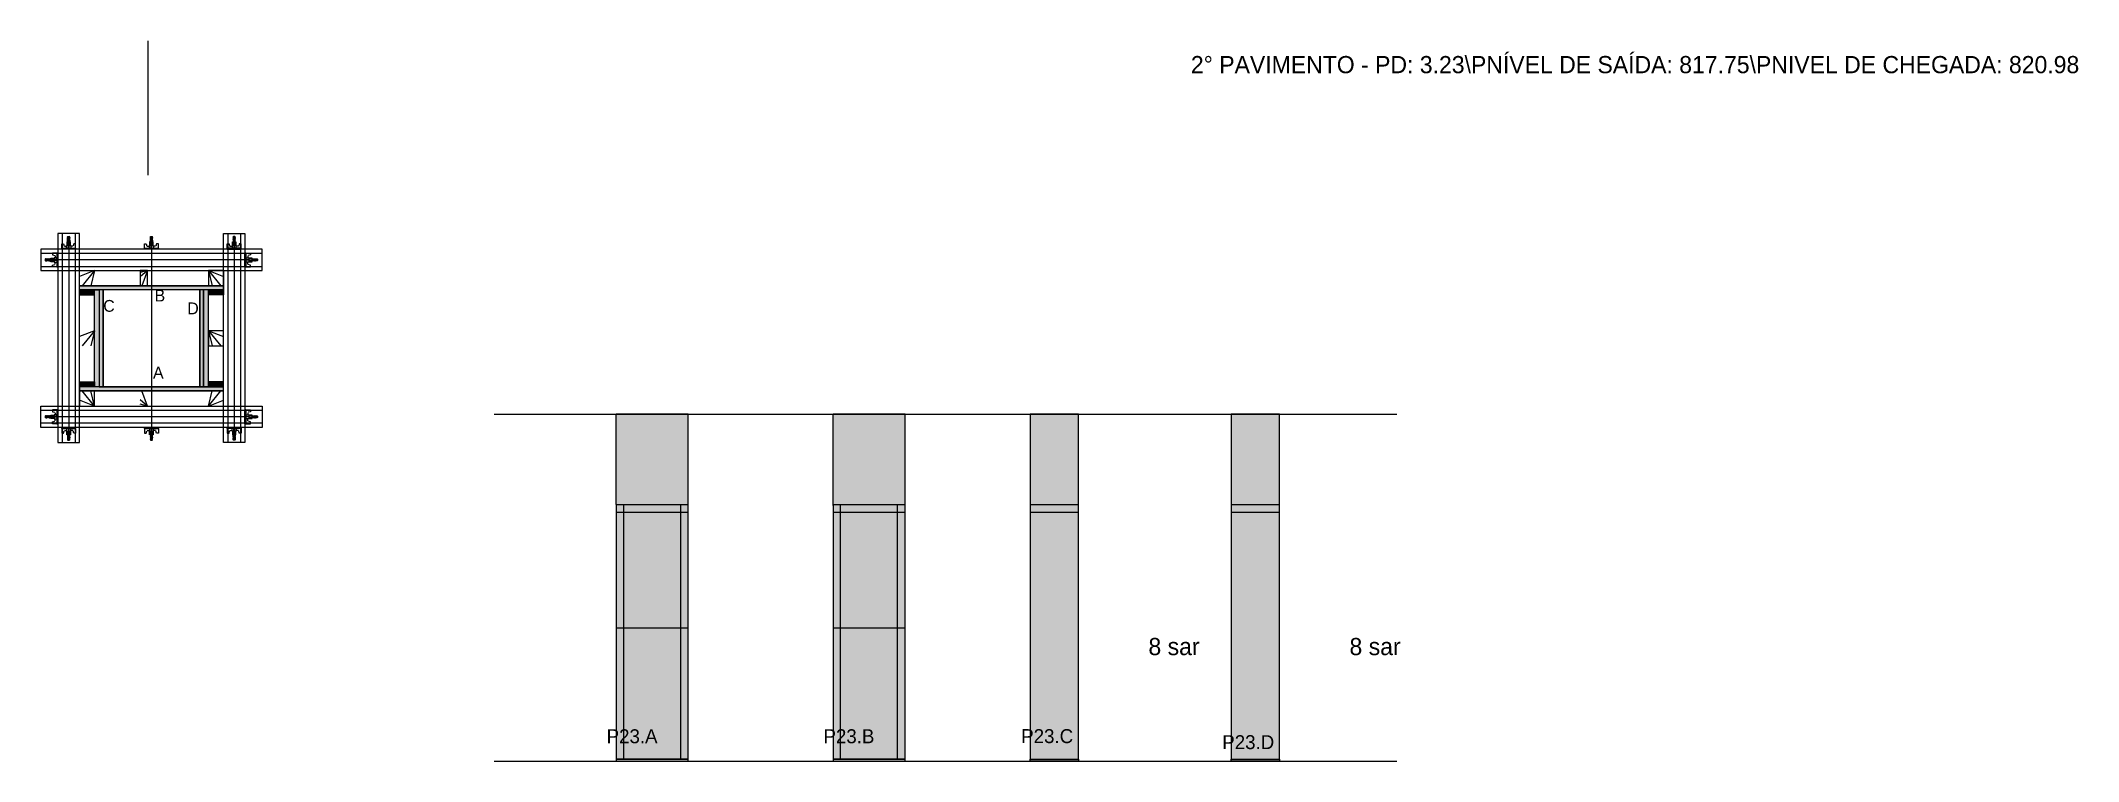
# Model space of a CAD drawing. Header units: metres. Extents: x 6723 to 8619, y 6238 to 6909.
import ezdxf

# ---------------------------------------------------------------- set-up
doc = ezdxf.new("R2010")
doc.units = ezdxf.units.M
for name, color, linetype in [('CHAPA', 7, 'Continuous'), ('COTA', 7, 'Continuous'), ('Hachura', 7, 'Continuous'), ('Madeira', 7, 'Continuous'), ('NOMENCLATURA', 7, 'Continuous'), ('Nível', 7, 'Continuous'), ('Painéis', 7, 'Continuous'), ('Perfil Metálico', 7, 'Continuous'), ('SARR_2.2x7', 7, 'Continuous'), ('SARRAFO', 7, 'Continuous'), ('Texto Seção', 7, 'Continuous'), ('TEXTO_GERAL', 7, 'Continuous')]:
    doc.layers.add(name, color=color, linetype=linetype)

msp = doc.modelspace()

# ---------------------------------------------------------------- hatches: boundary and pattern name
at = {"layer": 'COTA'}
h = msp.add_hatch(color=7, dxfattribs=at)
h.dxf.hatch_style = 1
h.paths.add_polyline_path([(7326, 6561), (7259, 6561), (7259, 6477), (7326, 6477), (7326, 6561)])
h = msp.add_hatch(color=7, dxfattribs=at)
h.dxf.hatch_style = 1
h.paths.add_polyline_path([(7527.7, 6561), (7460.7, 6561), (7460.7, 6477), (7527.7, 6477), (7527.7, 6561)])
h = msp.add_hatch(color=7, dxfattribs=at)
h.dxf.hatch_style = 1
h.paths.add_polyline_path([(7689, 6561), (7644, 6561), (7644, 6561), (7644, 6477), (7644, 6477), (7689, 6477), (7689, 6477), (7689, 6561)])
h = msp.add_hatch(color=7, dxfattribs=at)
h.dxf.hatch_style = 1
h.paths.add_polyline_path([(7876.1, 6561), (7831.1, 6561), (7831.1, 6561), (7831.1, 6477), (7831.1, 6477), (7876.1, 6477), (7876.1, 6477), (7876.1, 6561)])
at = {"layer": 'Hachura'}
h = msp.add_hatch(color=7, dxfattribs=at)
h.dxf.hatch_style = 1
h.paths.add_polyline_path([(6759.4, 6676.7), (6759.4, 6680.7), (6759.4, 6680.7), (6893.4, 6680.7), (6893.4, 6680.7), (6893.4, 6676.7), (6893.4, 6676.7), (6759.4, 6676.7)])
h = msp.add_hatch(color=7, dxfattribs=at)
h.dxf.hatch_style = 1
h.paths.add_polyline_path([(6759.4, 6676.7), (6759.4, 6680.7), (6759.4, 6680.7), (6893.4, 6680.7), (6893.4, 6680.7), (6893.4, 6676.7), (6893.4, 6676.7), (6759.4, 6676.7)])
h = msp.add_hatch(color=7, dxfattribs=at)
h.dxf.hatch_style = 1
h.paths.add_polyline_path([(6773.4, 6676.7), (6773.4, 6672.3), (6773.4, 6672.3), (6759.4, 6672.3), (6759.4, 6672.3), (6759.4, 6676.7), (6759.4, 6676.7), (6773.4, 6676.7)])
h = msp.add_hatch(color=7, dxfattribs=at)
h.dxf.hatch_style = 1
h.paths.add_polyline_path([(6773.4, 6586.7), (6777.8, 6586.7), (6777.8, 6586.7), (6777.8, 6676.7), (6777.8, 6676.7), (6773.4, 6676.7), (6773.4, 6676.7), (6773.4, 6586.7)])
h = msp.add_hatch(color=7, dxfattribs=at)
h.dxf.hatch_style = 1
h.paths.add_polyline_path([(6781.4, 6676.7), (6777.8, 6676.7), (6777.8, 6676.7), (6777.8, 6586.7), (6777.8, 6586.7), (6781.4, 6586.7), (6781.4, 6586.7), (6781.4, 6676.7)])
h = msp.add_hatch(color=7, dxfattribs=at)
h.dxf.hatch_style = 1
h.paths.add_polyline_path([(6781.4, 6676.7), (6777.8, 6676.7), (6777.8, 6676.7), (6777.8, 6586.7), (6777.8, 6586.7), (6781.4, 6586.7), (6781.4, 6586.7), (6781.4, 6676.7)])
h = msp.add_hatch(color=7, dxfattribs=at)
h.dxf.hatch_style = 1
h.paths.add_polyline_path([(6875, 6676.7), (6871.4, 6676.7), (6871.4, 6676.7), (6871.4, 6586.7), (6871.4, 6586.7), (6875, 6586.7), (6875, 6586.7), (6875, 6676.7)])
h = msp.add_hatch(color=7, dxfattribs=at)
h.dxf.hatch_style = 1
h.paths.add_polyline_path([(6875, 6676.7), (6871.4, 6676.7), (6871.4, 6676.7), (6871.4, 6586.7), (6871.4, 6586.7), (6875, 6586.7), (6875, 6586.7), (6875, 6676.7)])
h = msp.add_hatch(color=7, dxfattribs=at)
h.dxf.hatch_style = 1
h.paths.add_polyline_path([(6879.4, 6586.7), (6875, 6586.7), (6875, 6586.7), (6875, 6676.7), (6875, 6676.7), (6879.4, 6676.7), (6879.4, 6676.7), (6879.4, 6586.7)])
h = msp.add_hatch(color=7, dxfattribs=at)
h.dxf.hatch_style = 1
h.paths.add_polyline_path([(6879.4, 6676.7), (6879.4, 6672.3), (6879.4, 6672.3), (6893.4, 6672.3), (6893.4, 6672.3), (6893.4, 6676.7), (6893.4, 6676.7), (6879.4, 6676.7)])
h = msp.add_hatch(color=7, dxfattribs=at)
h.dxf.hatch_style = 1
h.paths.add_polyline_path([(6773.4, 6586.7), (6773.4, 6591.1), (6773.4, 6591.1), (6759.4, 6591.1), (6759.4, 6591.1), (6759.4, 6586.7), (6759.4, 6586.7), (6773.4, 6586.7)])
h = msp.add_hatch(color=7, dxfattribs=at)
h.dxf.hatch_style = 1
h.paths.add_polyline_path([(6759.4, 6586.7), (6759.4, 6582.7), (6759.4, 6582.7), (6893.4, 6582.7), (6893.4, 6582.7), (6893.4, 6586.7), (6893.4, 6586.7), (6759.4, 6586.7)])
h = msp.add_hatch(color=7, dxfattribs=at)
h.dxf.hatch_style = 1
h.paths.add_polyline_path([(6759.4, 6586.7), (6759.4, 6582.7), (6759.4, 6582.7), (6893.4, 6582.7), (6893.4, 6582.7), (6893.4, 6586.7), (6893.4, 6586.7), (6759.4, 6586.7)])
h = msp.add_hatch(color=7, dxfattribs=at)
h.dxf.hatch_style = 1
h.paths.add_polyline_path([(6879.4, 6586.7), (6879.4, 6591.1), (6879.4, 6591.1), (6893.4, 6591.1), (6893.4, 6591.1), (6893.4, 6586.7), (6893.4, 6586.7), (6879.4, 6586.7)])
h = msp.add_hatch(color=7, dxfattribs=at)
h.dxf.hatch_style = 1
h.paths.add_polyline_path([(7326, 6477), (7259, 6477), (7259, 6477), (7259, 6238), (7259, 6238), (7326, 6238), (7326, 6238), (7326, 6477)])
h = msp.add_hatch(color=7, dxfattribs=at)
h.dxf.hatch_style = 1
h.paths.add_polyline_path([(7527.7, 6238), (7527.7, 6477), (7527.7, 6477), (7460.7, 6477), (7460.7, 6477), (7460.7, 6238), (7460.7, 6238), (7527.7, 6238), (7527.7, 6238)])
h = msp.add_hatch(color=7, dxfattribs=at)
h.dxf.hatch_style = 1
h.paths.add_polyline_path([(7689, 6238), (7689, 6477), (7689, 6477), (7644, 6477), (7644, 6477), (7644, 6238), (7644, 6238), (7689, 6238), (7689, 6238)])
h = msp.add_hatch(color=7, dxfattribs=at)
h.dxf.hatch_style = 1
h.paths.add_polyline_path([(7876.1, 6238), (7876.1, 6477), (7876.1, 6477), (7831.1, 6477), (7831.1, 6477), (7831.1, 6238), (7831.1, 6238), (7876.1, 6238), (7876.1, 6238)])

# ---------------------------------------------------------------- linework, layer by layer
at = {"layer": 'CHAPA', "color": 7, "lineweight": 25}
for points in [[(6759.4, 6676.7), (6759.4, 6680.7), (6893.4, 6680.7), (6893.4, 6676.7)], [(6759.4, 6676.7), (6759.4, 6680.7), (6893.4, 6680.7), (6893.4, 6676.7)], [(6781.4, 6676.7), (6777.8, 6676.7), (6777.8, 6586.7), (6781.4, 6586.7)], [(6781.4, 6676.7), (6777.8, 6676.7), (6777.8, 6586.7), (6781.4, 6586.7)], [(6875, 6676.7), (6871.4, 6676.7), (6871.4, 6586.7), (6875, 6586.7)], [(6875, 6676.7), (6871.4, 6676.7), (6871.4, 6586.7), (6875, 6586.7)], [(6759.4, 6586.7), (6759.4, 6582.7), (6893.4, 6582.7), (6893.4, 6586.7)], [(6759.4, 6586.7), (6759.4, 6582.7), (6893.4, 6582.7), (6893.4, 6586.7)]]:
    msp.add_lwpolyline(points, close=True, dxfattribs=at)
at = {"layer": 'COTA', "color": 7, "lineweight": 25}
for p, q in [((7326, 6561), (7259, 6561)), ((7259, 6477), (7259, 6561)), ((7326, 6477), (7326, 6561)), ((7527.7, 6561), (7460.7, 6561)), ((7460.7, 6476), (7460.7, 6561)), ((7527.7, 6477), (7527.7, 6561))]:
    msp.add_line(p, q, dxfattribs=at)
for points in [[(7689, 6477), (7689, 6561), (7644, 6561), (7644, 6477)], [(7876.1, 6477), (7876.1, 6561), (7831.1, 6561), (7831.1, 6477)]]:
    msp.add_lwpolyline(points, dxfattribs=at)
at = {"layer": 'Defpoints', "color": 7, "lineweight": 25}
msp.add_line((6823.4, 6783.7), (6823.4, 6908.7), dxfattribs=at)
at = {"layer": 'Hachura', "color": 7, "lineweight": 25}
for p, q in [((6743, 6714.7), (6743, 6719.8)), ((6743, 6719.8), (6744.7, 6719.8)), ((6743, 6715.6), (6755.9, 6715.6)), ((6743, 6715.6), (6748.2, 6715.6)), ((6755.9, 6714.7), (6743, 6714.7)), ((6743.1, 6715.6), (6743.1, 6714.7)), ((6743.4, 6715.6), (6743.4, 6714.7)), ((6743.7, 6715.6), (6743.7, 6714.7)), ((6744.2, 6715.6), (6744.2, 6714.7)), ((6744.7, 6719.8), (6745.3, 6717.6)), ((6745, 6715.6), (6745, 6714.7)), ((6745.6, 6717.4), (6747.5, 6717.4)), ((6746.4, 6715.6), (6746.4, 6714.7)), ((6754.9, 6714.7), (6747.1, 6714.7)), ((6747.5, 6718.2), (6751.4, 6718.2)), ((6747.5, 6715.6), (6747.5, 6718.2)), ((6749.5, 6715.6), (6747.5, 6715.6)), ((6751.1, 6721.4), (6747.8, 6721.4)), ((6747.8, 6721.4), (6747.8, 6718.2)), ((6751.1, 6721.3), (6747.8, 6721.3)), ((6748.2, 6715.6), (6748.8, 6715.6)), ((6748.3, 6725.7), (6750.5, 6724.7)), ((6750.5, 6724.4), (6748.3, 6725.5)), ((6748.3, 6724.6), (6750.5, 6723.5)), ((6750.5, 6723.3), (6748.3, 6724.3)), ((6748.3, 6723.4), (6750.5, 6722.3)), ((6750.5, 6722.1), (6748.3, 6723.2)), ((6749.6, 6721.4), (6748.3, 6722)), ((6748.4, 6726.1), (6748.7, 6726.5)), ((6748.4, 6725.8), (6748.4, 6726.2)), ((6748.4, 6726.1), (6748.4, 6726.1)), ((6750.4, 6726.1), (6748.4, 6726.1)), ((6748.4, 6725.8), (6750.4, 6724.9)), ((6748.4, 6725.8), (6750.4, 6724.9)), ((6748.4, 6724.7), (6748.4, 6725.3)), ((6750.4, 6724.3), (6748.4, 6725.3)), ((6748.4, 6724.7), (6750.4, 6723.7)), ((6748.4, 6723.5), (6748.4, 6724.2)), ((6750.4, 6723.2), (6748.4, 6724.2)), ((6748.4, 6723.9), (6748.4, 6724.2)), ((6748.4, 6723.5), (6750.4, 6722.5)), ((6748.4, 6722.3), (6748.4, 6723)), ((6750.4, 6722), (6748.4, 6723)), ((6748.4, 6722.3), (6750.4, 6721.4)), ((6749.3, 6721.4), (6748.4, 6721.8)), ((6748.4, 6721.4), (6748.4, 6721.8)), ((6748.5, 6715.3), (6748.5, 6715.5)), ((6748.5, 6714.8), (6748.5, 6715.3)), ((6748.7, 6726.5), (6750, 6726.5)), ((6748.8, 6721.4), (6748.8, 6718.2)), ((6750.4, 6725.5), (6749.1, 6726.2)), ((6749.1, 6715.6), (6749.1, 6717.6)), ((6750.5, 6725.6), (6749.3, 6726.2)), ((6749.5, 6725.5), (6749.4, 6541.7)), ((6749.4, 6715.6), (6749.4, 6714.7)), ((6749.7, 6717.6), (6749.7, 6715.6)), ((6749.8, 6726.2), (6750.5, 6725.8)), ((6750.4, 6726.1), (6750, 6726.5)), ((6750.1, 6726.2), (6750.4, 6726)), ((6750.4, 6726), (6750.4, 6726.2)), ((6750.4, 6725.5), (6750.4, 6724.9)), ((6750.4, 6723.7), (6750.4, 6724.3)), ((6750.4, 6723), (6750.4, 6723.2)), ((6750.4, 6723), (6750.4, 6722.5)), ((6750.4, 6722), (6750.4, 6721.4)), ((6750.4, 6721.4), (6750.4, 6718.2)), ((6750.4, 6715.4), (6750.4, 6715)), ((6751.1, 6718.2), (6751.1, 6721.4)), ((6751.4, 6718.2), (6751.1, 6718.2)), ((6751.4, 6718.2), (6751.1, 6718.2)), ((6751.4, 6718.2), (6751.4, 6715.6)), ((6753.3, 6717.4), (6751.4, 6717.4)), ((6752.5, 6715.6), (6752.5, 6714.7)), ((6754.2, 6719.8), (6753.6, 6717.6)), ((6753.9, 6715.6), (6753.9, 6714.7)), ((6755.9, 6719.8), (6754.2, 6719.8)), ((6754.8, 6715.6), (6754.8, 6714.7)), ((6755.2, 6715.6), (6755.2, 6714.7)), ((6755.6, 6715.6), (6755.6, 6714.7)), ((6755.8, 6715.6), (6755.8, 6714.7)), ((6755.9, 6715.6), (6755.9, 6719.8)), ((6755.9, 6715.6), (6755.9, 6714.7)), ((6820, 6714.7), (6820, 6719.8)), ((6820, 6719.8), (6821.6, 6719.8)), ((6820, 6715.6), (6832.9, 6715.6)), ((6820, 6715.6), (6825.1, 6715.6)), ((6832.9, 6714.7), (6820, 6714.7)), ((6820.1, 6715.6), (6820.1, 6714.7)), ((6820.3, 6715.6), (6820.3, 6714.7)), ((6820.7, 6715.6), (6820.7, 6714.7)), ((6821.1, 6715.6), (6821.1, 6714.7)), ((6821.6, 6719.8), (6822.2, 6717.6)), ((6822, 6715.6), (6822, 6714.7)), ((6822.5, 6717.4), (6824.5, 6717.4)), ((6823.4, 6715.6), (6823.4, 6714.7)), ((6831.9, 6714.7), (6824.1, 6714.7)), ((6824.5, 6718.2), (6828.3, 6718.2)), ((6824.5, 6715.6), (6824.5, 6718.2)), ((6826.4, 6715.6), (6824.5, 6715.6)), ((6828.1, 6721.4), (6824.7, 6721.4)), ((6824.7, 6721.4), (6824.7, 6718.2)), ((6828.1, 6721.3), (6824.7, 6721.3)), ((6825.1, 6715.6), (6825.8, 6715.6)), ((6825.3, 6725.7), (6827.5, 6724.7)), ((6827.4, 6724.4), (6825.3, 6725.5)), ((6825.3, 6724.6), (6827.5, 6723.5)), ((6827.4, 6723.3), (6825.3, 6724.3)), ((6825.3, 6723.4), (6827.5, 6722.3)), ((6827.4, 6722.1), (6825.3, 6723.2)), ((6826.5, 6721.4), (6825.3, 6722)), ((6825.4, 6726.2), (6825.7, 6726.5)), ((6825.4, 6725.8), (6825.4, 6726.2)), ((6825.4, 6726.2), (6825.4, 6726.2)), ((6827.3, 6726.2), (6825.4, 6726.2)), ((6825.4, 6725.8), (6827.3, 6724.9)), ((6825.4, 6725.8), (6827.3, 6724.9)), ((6825.4, 6724.7), (6825.4, 6725.3)), ((6827.3, 6724.3), (6825.4, 6725.3)), ((6825.4, 6724.7), (6827.3, 6723.7)), ((6825.4, 6723.5), (6825.4, 6724.2)), ((6827.3, 6723.2), (6825.4, 6724.2)), ((6825.4, 6723.9), (6825.4, 6724.2)), ((6825.4, 6723.5), (6827.3, 6722.5)), ((6825.4, 6722.3), (6825.4, 6723)), ((6827.3, 6722), (6825.4, 6723)), ((6825.4, 6722.3), (6827.3, 6721.4)), ((6826.3, 6721.4), (6825.4, 6721.8)), ((6825.4, 6721.4), (6825.4, 6721.8)), ((6825.5, 6715.3), (6825.5, 6715.5)), ((6825.5, 6714.8), (6825.5, 6715.3)), ((6825.7, 6726.5), (6827, 6726.5)), ((6825.8, 6721.4), (6825.8, 6718.2)), ((6827.3, 6725.5), (6826, 6726.2)), ((6826.1, 6715.6), (6826.1, 6717.6)), ((6827.4, 6725.6), (6826.3, 6726.2)), ((6826.4, 6725.5), (6826.4, 6541.7)), ((6826.4, 6715.6), (6826.4, 6714.7)), ((6826.6, 6717.6), (6826.6, 6715.6)), ((6826.8, 6726.2), (6827.5, 6725.8)), ((6827.3, 6726.2), (6827, 6726.5)), ((6827.1, 6726.2), (6827.3, 6726)), ((6827.3, 6726), (6827.3, 6726.2)), ((6827.3, 6725.5), (6827.3, 6724.9)), ((6827.3, 6723.7), (6827.3, 6724.3)), ((6827.3, 6723), (6827.3, 6723.2)), ((6827.3, 6723), (6827.3, 6722.5)), ((6827.3, 6722), (6827.3, 6721.4)), ((6827.3, 6721.4), (6827.3, 6718.2)), ((6827.4, 6715.5), (6827.4, 6715)), ((6828.1, 6718.2), (6828.1, 6721.4)), ((6828.3, 6718.2), (6828.1, 6718.2)), ((6828.3, 6718.2), (6828.1, 6718.2)), ((6828.3, 6718.2), (6828.3, 6715.6)), ((6830.3, 6717.4), (6828.3, 6717.4)), ((6829.4, 6715.6), (6829.4, 6714.7)), ((6831.2, 6719.8), (6830.6, 6717.6)), ((6830.9, 6715.6), (6830.9, 6714.7)), ((6832.9, 6719.8), (6831.2, 6719.8)), ((6831.7, 6715.6), (6831.7, 6714.7)), ((6832.2, 6715.6), (6832.2, 6714.7)), ((6832.5, 6715.6), (6832.5, 6714.7)), ((6832.7, 6715.6), (6832.7, 6714.7)), ((6832.9, 6715.6), (6832.9, 6719.8)), ((6832.9, 6715.6), (6832.9, 6714.7)), ((6896.9, 6715.6), (6896.9, 6719.8)), ((6896.9, 6719.8), (6898.6, 6719.8)), ((6909.8, 6715.6), (6896.9, 6715.6)), ((6896.9, 6715.6), (6896.9, 6714.7)), ((6896.9, 6714.7), (6909.8, 6714.7)), ((6897.1, 6715.6), (6897.1, 6714.7)), ((6897.3, 6715.6), (6897.3, 6714.7)), ((6897.6, 6715.6), (6897.6, 6714.7)), ((6897.9, 6714.7), (6905.7, 6714.7)), ((6898.1, 6715.6), (6898.1, 6714.7)), ((6898.6, 6719.8), (6899.2, 6717.6)), ((6898.9, 6715.6), (6898.9, 6714.7)), ((6899.5, 6717.4), (6901.5, 6717.4)), ((6900.4, 6715.6), (6900.4, 6714.7)), ((6905.3, 6718.2), (6901.4, 6718.2)), ((6901.4, 6718.2), (6901.4, 6715.6)), ((6901.4, 6718.2), (6901.7, 6718.2)), ((6901.4, 6718.2), (6901.7, 6718.2)), ((6901.7, 6721.4), (6905.1, 6721.4)), ((6901.7, 6718.2), (6901.7, 6721.4)), ((6901.7, 6721.3), (6905.1, 6721.3)), ((6903, 6726.2), (6902.3, 6725.8)), ((6904.5, 6725.7), (6902.3, 6724.7)), ((6904.5, 6724.6), (6902.3, 6723.5)), ((6904.5, 6723.4), (6902.3, 6722.3)), ((6902.4, 6725.6), (6903.5, 6726.2)), ((6902.4, 6724.4), (6904.5, 6725.5)), ((6902.4, 6723.3), (6904.5, 6724.3)), ((6902.4, 6722.1), (6904.5, 6723.2)), ((6902.4, 6715.4), (6902.4, 6715)), ((6902.5, 6726.1), (6902.8, 6726.5)), ((6902.7, 6726.2), (6902.5, 6726)), ((6902.5, 6726), (6902.5, 6726.2)), ((6902.5, 6725.5), (6903.8, 6726.2)), ((6902.5, 6726.1), (6904.4, 6726.1)), ((6904.4, 6725.8), (6902.5, 6724.9)), ((6904.4, 6725.8), (6902.5, 6724.9)), ((6902.5, 6725.5), (6902.5, 6724.9)), ((6902.5, 6724.3), (6904.4, 6725.3)), ((6904.4, 6724.7), (6902.5, 6723.7)), ((6902.5, 6723.7), (6902.5, 6724.3)), ((6902.5, 6723.2), (6904.4, 6724.2)), ((6904.4, 6723.5), (6902.5, 6722.5)), ((6902.5, 6723), (6902.5, 6723.2)), ((6902.5, 6723), (6902.5, 6722.5)), ((6902.5, 6722), (6904.4, 6723)), ((6904.4, 6722.3), (6902.5, 6721.4)), ((6902.5, 6722), (6902.5, 6721.4)), ((6902.5, 6721.4), (6902.5, 6718.2)), ((6904.1, 6726.5), (6902.8, 6726.5)), ((6903.2, 6717.6), (6903.2, 6715.6)), ((6903.3, 6721.4), (6904.5, 6722)), ((6903.4, 6725.5), (6903.4, 6541.7)), ((6903.4, 6715.6), (6905.3, 6715.6)), ((6903.4, 6715.6), (6903.4, 6714.7)), ((6903.5, 6721.4), (6904.4, 6721.8)), ((6903.7, 6715.6), (6903.7, 6717.6)), ((6904, 6721.4), (6904, 6718.2)), ((6904.7, 6715.6), (6904, 6715.6)), ((6904.4, 6726.1), (6904.1, 6726.5)), ((6904.3, 6715.3), (6904.3, 6715.5)), ((6904.3, 6714.8), (6904.3, 6715.3)), ((6904.4, 6725.8), (6904.4, 6726.2)), ((6904.4, 6726.1), (6904.4, 6726.1)), ((6904.4, 6724.7), (6904.4, 6725.3)), ((6904.4, 6723.5), (6904.4, 6724.2)), ((6904.4, 6723.9), (6904.4, 6724.2)), ((6904.4, 6722.3), (6904.4, 6723)), ((6904.4, 6721.4), (6904.4, 6721.8)), ((6909.8, 6715.6), (6904.7, 6715.6)), ((6905.1, 6721.4), (6905.1, 6718.2)), ((6905.3, 6715.6), (6905.3, 6718.2)), ((6907.3, 6717.4), (6905.3, 6717.4)), ((6906.4, 6715.6), (6906.4, 6714.7)), ((6908.2, 6719.8), (6907.6, 6717.6)), ((6907.8, 6715.6), (6907.8, 6714.7)), ((6909.8, 6719.8), (6908.2, 6719.8)), ((6908.7, 6715.6), (6908.7, 6714.7)), ((6909.1, 6715.6), (6909.1, 6714.7)), ((6909.5, 6715.6), (6909.5, 6714.7)), ((6909.7, 6715.6), (6909.7, 6714.7)), ((6909.8, 6714.7), (6909.8, 6719.8)), ((6727.9, 6705.7), (6727.6, 6705.4)), ((6727.6, 6705.4), (6727.6, 6704.1)), ((6727.9, 6703.8), (6727.6, 6704.1)), ((6728.2, 6705.7), (6727.9, 6705.7)), ((6727.9, 6705.7), (6727.9, 6705.7)), ((6727.9, 6703.8), (6727.9, 6705.7)), ((6728.6, 6703.8), (6727.9, 6705.1)), ((6728.5, 6703.7), (6727.9, 6704.8)), ((6727.9, 6704.3), (6728.2, 6703.6)), ((6727.9, 6704), (6728, 6703.8)), ((6728, 6703.8), (6727.9, 6703.8)), ((6728.2, 6705.7), (6729.2, 6703.8)), ((6728.2, 6705.7), (6729.2, 6703.8)), ((6728.3, 6705.8), (6729.4, 6703.6)), ((6729.6, 6703.7), (6728.6, 6705.8)), ((6728.6, 6703.8), (6729.2, 6703.8)), ((6729.4, 6705.7), (6728.8, 6705.7)), ((6729.7, 6703.8), (6728.8, 6705.7)), ((6729.4, 6705.7), (6730.4, 6703.8)), ((6729.5, 6705.8), (6730.6, 6703.6)), ((6730.8, 6703.7), (6729.7, 6705.8)), ((6730.4, 6703.8), (6729.7, 6703.8)), ((6730.6, 6705.7), (6729.9, 6705.7)), ((6730.9, 6703.8), (6729.9, 6705.7)), ((6730.1, 6705.7), (6729.9, 6705.7)), ((6730.6, 6705.8), (6731.7, 6703.6)), ((6730.6, 6705.7), (6731.5, 6703.8)), ((6732, 6703.7), (6730.9, 6705.8)), ((6731.1, 6703.8), (6730.9, 6703.8)), ((6731.7, 6705.7), (6731.1, 6705.7)), ((6732, 6703.8), (6731.1, 6705.7)), ((6731.1, 6703.8), (6731.5, 6703.8)), ((6731.7, 6705.7), (6732.7, 6703.8)), ((6732, 6703.8), (6732.7, 6703.8)), ((6732.7, 6704.5), (6732.1, 6705.8)), ((6732.7, 6704.8), (6732.2, 6705.7)), ((6732.7, 6705.7), (6732.2, 6705.7)), ((6916.2, 6704.7), (6732.4, 6704.7)), ((6732.7, 6703), (6732.7, 6706.3)), ((6732.7, 6706.3), (6735.9, 6706.3)), ((6732.7, 6705.3), (6735.9, 6705.3)), ((6732.7, 6703.8), (6735.9, 6703.8)), ((6735.9, 6703), (6732.7, 6703)), ((6732.8, 6703), (6732.8, 6706.3)), ((6734.2, 6711.1), (6734.2, 6709.4)), ((6734.2, 6709.4), (6736.4, 6708.9)), ((6734.2, 6699.9), (6736.4, 6700.5)), ((6734.2, 6698.2), (6734.2, 6699.9)), ((6738.5, 6698.2), (6734.2, 6698.2)), ((6739.4, 6711.1), (6734.3, 6711.1)), ((6735.9, 6706.6), (6735.9, 6702.7)), ((6738.5, 6706.6), (6735.9, 6706.6)), ((6735.9, 6702.7), (6735.9, 6703)), ((6735.9, 6702.7), (6735.9, 6703)), ((6735.9, 6702.7), (6738.5, 6702.7)), ((6738.5, 6705), (6736.5, 6705)), ((6736.5, 6704.5), (6738.5, 6704.5)), ((6736.7, 6708.5), (6736.7, 6706.6)), ((6736.7, 6700.8), (6736.7, 6702.7)), ((6738.5, 6711.1), (6738.5, 6698.2)), ((6738.5, 6711.1), (6738.5, 6706)), ((6738.5, 6711), (6739.4, 6711)), ((6738.5, 6710.8), (6739.4, 6710.8)), ((6738.5, 6710.4), (6739.4, 6710.4)), ((6738.5, 6710), (6739.4, 6710)), ((6738.5, 6709.1), (6739.4, 6709.1)), ((6738.5, 6707.7), (6739.4, 6707.7)), ((6738.5, 6704.7), (6738.5, 6706.6)), ((6738.5, 6706), (6738.5, 6705.3)), ((6738.5, 6704.7), (6739.4, 6704.7)), ((6738.5, 6701.6), (6739.4, 6701.6)), ((6738.5, 6700.2), (6739.4, 6700.2)), ((6738.5, 6699.4), (6739.4, 6699.4)), ((6738.5, 6698.9), (6739.4, 6698.9)), ((6738.5, 6698.6), (6739.4, 6698.6)), ((6738.5, 6698.4), (6739.4, 6698.4)), ((6738.5, 6698.2), (6739.4, 6698.2)), ((6738.8, 6705.6), (6738.6, 6705.6)), ((6738.6, 6703.7), (6739, 6703.7)), ((6739.2, 6705.6), (6738.8, 6705.6)), ((6739.4, 6698.2), (6739.4, 6711.1)), ((6739.4, 6699.2), (6739.4, 6707)), ((6913.4, 6698.2), (6913.4, 6711.1)), ((6913.4, 6711.1), (6918.6, 6711.1)), ((6914.4, 6711), (6913.4, 6711)), ((6914.4, 6710.8), (6913.4, 6710.8)), ((6914.4, 6710.4), (6913.4, 6710.4)), ((6914.4, 6710), (6913.4, 6710)), ((6914.4, 6709.1), (6913.4, 6709.1)), ((6914.4, 6707.7), (6913.4, 6707.7)), ((6913.4, 6699.2), (6913.4, 6707)), ((6914.3, 6704.7), (6913.4, 6704.7)), ((6914.4, 6701.6), (6913.4, 6701.6)), ((6914.4, 6700.2), (6913.4, 6700.2)), ((6914.4, 6699.4), (6913.4, 6699.4)), ((6914.4, 6698.9), (6913.4, 6698.9)), ((6914.4, 6698.6), (6913.4, 6698.6)), ((6914.4, 6698.4), (6913.4, 6698.4)), ((6914.3, 6698.2), (6913.4, 6698.2)), ((6913.6, 6705.6), (6914, 6705.6)), ((6914.2, 6703.7), (6913.8, 6703.7)), ((6914, 6705.6), (6914.2, 6705.6)), ((6914.3, 6711.1), (6914.3, 6698.2)), ((6914.3, 6711.1), (6914.3, 6706)), ((6914.3, 6704.7), (6914.3, 6706.6)), ((6914.3, 6706.6), (6916.9, 6706.6)), ((6914.3, 6706), (6914.3, 6705.3)), ((6914.3, 6705), (6916.3, 6705)), ((6916.3, 6704.5), (6914.3, 6704.5)), ((6916.9, 6702.7), (6914.3, 6702.7)), ((6914.3, 6698.2), (6918.6, 6698.2)), ((6916.1, 6708.5), (6916.1, 6706.6)), ((6916.1, 6700.8), (6916.1, 6702.7)), ((6918.6, 6709.4), (6916.4, 6708.9)), ((6918.6, 6699.9), (6916.4, 6700.5)), ((6916.9, 6706.6), (6916.9, 6702.7)), ((6920.1, 6706.3), (6916.9, 6706.3)), ((6920.1, 6705.3), (6916.9, 6705.3)), ((6920.1, 6703.8), (6916.9, 6703.8)), ((6916.9, 6703), (6920.1, 6703)), ((6916.9, 6702.7), (6916.9, 6703)), ((6916.9, 6702.7), (6916.9, 6703)), ((6918.6, 6711.1), (6918.6, 6709.4)), ((6918.6, 6698.2), (6918.6, 6699.9)), ((6920.1, 6703), (6920.1, 6706.3)), ((6920.1, 6703), (6920.1, 6706.3)), ((6920.1, 6704.5), (6920.8, 6705.8)), ((6921.1, 6705.7), (6920.1, 6703.8)), ((6920.1, 6704.8), (6920.6, 6705.7)), ((6920.1, 6705.7), (6920.6, 6705.7)), ((6920.8, 6703.8), (6920.1, 6703.8)), ((6920.8, 6703.8), (6921.8, 6705.7)), ((6920.9, 6703.7), (6921.9, 6705.8)), ((6922.2, 6705.8), (6921.1, 6703.6)), ((6921.1, 6705.7), (6921.8, 6705.7)), ((6922.3, 6705.7), (6921.3, 6703.8)), ((6921.7, 6703.8), (6921.3, 6703.8)), ((6921.7, 6703.8), (6922, 6703.8)), ((6922, 6703.7), (6923.1, 6705.8)), ((6922, 6703.8), (6922.9, 6705.7)), ((6923.3, 6705.8), (6922.3, 6703.6)), ((6922.3, 6705.7), (6922.9, 6705.7)), ((6923.4, 6705.7), (6922.5, 6703.8)), ((6922.5, 6703.8), (6923.1, 6703.8)), ((6922.7, 6705.7), (6922.9, 6705.7)), ((6923.1, 6703.8), (6924.1, 6705.7)), ((6923.2, 6703.7), (6924.3, 6705.8)), ((6924.5, 6705.8), (6923.4, 6703.6)), ((6923.4, 6705.7), (6924.1, 6705.7)), ((6924.6, 6705.7), (6923.6, 6703.8)), ((6924.6, 6705.7), (6923.6, 6703.8)), ((6924.3, 6703.8), (6923.6, 6703.8)), ((6924.3, 6703.8), (6924.9, 6705.1)), ((6924.4, 6703.7), (6924.9, 6704.8)), ((6924.6, 6705.7), (6924.9, 6705.7)), ((6924.9, 6704.3), (6924.6, 6703.6)), ((6924.9, 6704), (6924.8, 6703.8)), ((6924.8, 6703.8), (6924.9, 6703.8)), ((6924.9, 6705.7), (6924.9, 6705.7)), ((6924.9, 6705.7), (6925.2, 6705.4)), ((6924.9, 6703.8), (6924.9, 6705.7)), ((6924.9, 6703.8), (6925.2, 6704.1)), ((6925.2, 6705.4), (6925.2, 6704.1)), ((6732.7, 6557), (6732.7, 6560.3)), ((6732.7, 6560.3), (6735.9, 6560.3)), ((6732.8, 6557), (6732.8, 6560.3)), ((6734.2, 6565.1), (6734.2, 6563.4)), ((6734.2, 6563.4), (6736.4, 6562.9)), ((6739.4, 6565.1), (6734.3, 6565.1)), ((6735.9, 6560.6), (6735.9, 6556.7)), ((6738.5, 6560.6), (6735.9, 6560.6)), ((6736.7, 6562.5), (6736.7, 6560.6)), ((6738.5, 6565.1), (6738.5, 6552.2)), ((6738.5, 6565.1), (6738.5, 6560)), ((6738.5, 6565), (6739.4, 6565)), ((6738.5, 6564.8), (6739.4, 6564.8)), ((6738.5, 6564.4), (6739.4, 6564.4)), ((6738.5, 6564), (6739.4, 6564)), ((6738.5, 6563.1), (6739.4, 6563.1)), ((6738.5, 6561.7), (6739.4, 6561.7)), ((6738.5, 6558.7), (6738.5, 6560.6)), ((6739.4, 6552.2), (6739.4, 6565.1)), ((6739.4, 6553.2), (6739.4, 6561)), ((6913.4, 6552.2), (6913.4, 6565.1)), ((6913.4, 6565.1), (6918.6, 6565.1)), ((6914.4, 6565), (6913.4, 6565)), ((6914.4, 6564.8), (6913.4, 6564.8)), ((6914.4, 6564.4), (6913.4, 6564.4)), ((6914.4, 6564), (6913.4, 6564)), ((6914.4, 6563.1), (6913.4, 6563.1)), ((6914.4, 6561.7), (6913.4, 6561.7)), ((6913.4, 6553.2), (6913.4, 6561)), ((6914.3, 6565.1), (6914.3, 6552.2)), ((6914.3, 6565.1), (6914.3, 6560)), ((6914.3, 6558.7), (6914.3, 6560.6)), ((6914.3, 6560.6), (6916.9, 6560.6)), ((6916.1, 6562.5), (6916.1, 6560.6)), ((6918.6, 6563.4), (6916.4, 6562.9)), ((6916.9, 6560.6), (6916.9, 6556.7)), ((6920.1, 6560.3), (6916.9, 6560.3)), ((6918.6, 6565.1), (6918.6, 6563.4)), ((6920.1, 6557), (6920.1, 6560.3)), ((6920.1, 6557), (6920.1, 6560.3)), ((6727.9, 6559.7), (6727.6, 6559.4)), ((6727.6, 6559.4), (6727.6, 6558.1)), ((6727.9, 6557.8), (6727.6, 6558.1)), ((6728.2, 6559.7), (6727.9, 6559.7)), ((6727.9, 6559.7), (6727.9, 6559.7)), ((6727.9, 6557.8), (6727.9, 6559.7)), ((6728.6, 6557.8), (6727.9, 6559.1)), ((6728.5, 6557.7), (6727.9, 6558.8)), ((6727.9, 6558.3), (6728.2, 6557.6)), ((6727.9, 6558), (6728, 6557.8)), ((6728, 6557.8), (6727.9, 6557.8)), ((6728.2, 6559.7), (6729.2, 6557.8)), ((6728.2, 6559.7), (6729.2, 6557.8)), ((6728.3, 6559.8), (6729.4, 6557.6)), ((6729.6, 6557.7), (6728.6, 6559.8)), ((6728.6, 6557.8), (6729.2, 6557.8)), ((6729.4, 6559.7), (6728.8, 6559.7)), ((6729.7, 6557.8), (6728.8, 6559.7)), ((6729.4, 6559.7), (6730.4, 6557.8)), ((6729.5, 6559.8), (6730.6, 6557.6)), ((6730.8, 6557.7), (6729.7, 6559.8)), ((6730.4, 6557.8), (6729.7, 6557.8)), ((6730.6, 6559.7), (6729.9, 6559.7)), ((6730.9, 6557.8), (6729.9, 6559.7)), ((6730.1, 6559.7), (6729.9, 6559.7)), ((6730.6, 6559.8), (6731.7, 6557.6)), ((6730.6, 6559.7), (6731.5, 6557.8)), ((6732, 6557.7), (6730.9, 6559.8)), ((6731.1, 6557.8), (6730.9, 6557.8)), ((6731.7, 6559.7), (6731.1, 6559.7)), ((6732, 6557.8), (6731.1, 6559.7)), ((6731.1, 6557.8), (6731.5, 6557.8)), ((6731.7, 6559.7), (6732.7, 6557.8)), ((6732, 6557.8), (6732.7, 6557.8)), ((6732.7, 6558.5), (6732.1, 6559.8)), ((6732.7, 6558.8), (6732.2, 6559.7)), ((6732.7, 6559.7), (6732.2, 6559.7)), ((6916.2, 6558.7), (6732.4, 6558.7)), ((6732.7, 6559.3), (6735.9, 6559.3)), ((6732.7, 6557.8), (6735.9, 6557.8)), ((6735.9, 6557), (6732.7, 6557)), ((6734.2, 6553.9), (6736.4, 6554.5)), ((6734.2, 6552.2), (6734.2, 6553.9)), ((6738.5, 6552.2), (6734.2, 6552.2)), ((6735.9, 6556.7), (6735.9, 6557)), ((6735.9, 6556.7), (6735.9, 6557)), ((6735.9, 6556.7), (6738.5, 6556.7)), ((6738.5, 6559), (6736.5, 6559)), ((6736.5, 6558.5), (6738.5, 6558.5)), ((6736.7, 6554.8), (6736.7, 6556.7)), ((6738.5, 6560), (6738.5, 6559.3)), ((6738.5, 6558.7), (6739.4, 6558.7)), ((6738.5, 6555.6), (6739.4, 6555.6)), ((6738.5, 6554.2), (6739.4, 6554.2)), ((6738.5, 6553.4), (6739.4, 6553.4)), ((6738.5, 6552.9), (6739.4, 6552.9)), ((6738.5, 6552.6), (6739.4, 6552.6)), ((6738.5, 6552.4), (6739.4, 6552.4)), ((6738.5, 6552.2), (6739.4, 6552.2)), ((6738.8, 6559.6), (6738.6, 6559.6)), ((6738.6, 6557.7), (6739, 6557.7)), ((6739.2, 6559.6), (6738.8, 6559.6)), ((6755.9, 6548.7), (6743, 6548.7)), ((6743, 6548.7), (6743, 6543.5)), ((6743, 6547.8), (6755.9, 6547.8)), ((6743, 6547.8), (6748.2, 6547.8)), ((6743, 6543.5), (6744.7, 6543.5)), ((6743.1, 6547.8), (6743.1, 6548.7)), ((6743.4, 6547.8), (6743.4, 6548.7)), ((6743.7, 6547.8), (6743.7, 6548.7)), ((6744.2, 6547.8), (6744.2, 6548.7)), ((6744.7, 6543.5), (6745.3, 6545.7)), ((6745, 6547.8), (6745, 6548.7)), ((6745.6, 6546), (6747.5, 6546)), ((6746.4, 6547.8), (6746.4, 6548.7)), ((6754.9, 6548.7), (6747.1, 6548.7)), ((6749.5, 6547.8), (6747.5, 6547.8)), ((6747.5, 6547.8), (6747.5, 6545.2)), ((6747.5, 6545.2), (6751.4, 6545.2)), ((6747.8, 6542), (6747.8, 6545.2)), ((6751.1, 6542), (6747.8, 6542)), ((6751.1, 6542), (6747.8, 6542)), ((6748.2, 6547.8), (6748.8, 6547.8)), ((6749.6, 6542), (6748.3, 6541.3)), ((6748.4, 6541), (6750.4, 6542)), ((6749.3, 6542), (6748.4, 6541.5)), ((6748.4, 6542), (6748.4, 6541.5)), ((6750.4, 6541.3), (6748.4, 6540.4)), ((6748.5, 6548.5), (6748.5, 6548.1)), ((6748.5, 6548.1), (6748.5, 6547.9)), ((6748.8, 6542), (6748.8, 6545.2)), ((6749.1, 6547.8), (6749.1, 6545.8)), ((6749.4, 6547.8), (6749.4, 6548.7)), ((6749.7, 6545.8), (6749.7, 6547.8)), ((6750.4, 6547.9), (6750.4, 6548.3)), ((6750.4, 6542), (6750.4, 6545.2)), ((6750.4, 6541.3), (6750.4, 6542)), ((6751.1, 6545.2), (6751.1, 6542)), ((6751.4, 6545.2), (6751.1, 6545.2)), ((6751.4, 6545.2), (6751.1, 6545.2)), ((6751.4, 6545.2), (6751.4, 6547.8)), ((6753.3, 6546), (6751.4, 6546)), ((6752.5, 6547.8), (6752.5, 6548.7)), ((6754.2, 6543.5), (6753.6, 6545.7)), ((6753.9, 6547.8), (6753.9, 6548.7)), ((6755.9, 6543.5), (6754.2, 6543.5)), ((6754.8, 6547.8), (6754.8, 6548.7)), ((6755.2, 6547.8), (6755.2, 6548.7)), ((6755.6, 6547.8), (6755.6, 6548.7)), ((6755.8, 6547.8), (6755.8, 6548.7)), ((6755.9, 6547.8), (6755.9, 6548.7)), ((6755.9, 6547.8), (6755.9, 6543.5)), ((6832.9, 6548.7), (6820, 6548.7)), ((6820, 6548.7), (6820, 6543.5)), ((6820, 6547.8), (6832.9, 6547.8)), ((6820, 6547.8), (6825.1, 6547.8)), ((6820, 6543.5), (6821.6, 6543.5)), ((6820.1, 6547.8), (6820.1, 6548.7)), ((6820.3, 6547.8), (6820.3, 6548.7)), ((6820.7, 6547.8), (6820.7, 6548.7)), ((6821.1, 6547.8), (6821.1, 6548.7)), ((6821.6, 6543.5), (6822.2, 6545.7)), ((6822, 6547.8), (6822, 6548.7)), ((6822.5, 6546), (6824.5, 6546)), ((6823.4, 6547.8), (6823.4, 6548.7)), ((6831.9, 6548.7), (6824.1, 6548.7)), ((6826.4, 6547.8), (6824.5, 6547.8)), ((6824.5, 6547.8), (6824.5, 6545.2)), ((6824.5, 6545.2), (6828.3, 6545.2)), ((6824.7, 6542), (6824.7, 6545.2)), ((6828.1, 6542), (6824.7, 6542)), ((6828.1, 6542), (6824.7, 6542)), ((6825.1, 6547.8), (6825.8, 6547.8)), ((6826.5, 6542), (6825.3, 6541.3)), ((6825.4, 6541), (6827.3, 6542)), ((6826.3, 6542), (6825.4, 6541.5)), ((6825.4, 6542), (6825.4, 6541.5)), ((6827.3, 6541.3), (6825.4, 6540.4)), ((6825.5, 6548.5), (6825.5, 6548.1)), ((6825.5, 6548.1), (6825.5, 6547.9)), ((6825.8, 6542), (6825.8, 6545.2)), ((6826.1, 6547.8), (6826.1, 6545.8)), ((6826.4, 6547.8), (6826.4, 6548.7)), ((6826.6, 6545.8), (6826.6, 6547.8)), ((6827.3, 6542), (6827.3, 6545.2)), ((6827.3, 6541.3), (6827.3, 6542)), ((6827.4, 6547.9), (6827.4, 6548.3)), ((6828.1, 6545.2), (6828.1, 6542)), ((6828.3, 6545.2), (6828.1, 6545.2)), ((6828.3, 6545.2), (6828.1, 6545.2)), ((6830.3, 6546), (6828.3, 6546)), ((6828.3, 6545.2), (6828.3, 6547.8)), ((6829.4, 6547.8), (6829.4, 6548.7)), ((6831.2, 6543.5), (6830.6, 6545.7)), ((6830.9, 6547.8), (6830.9, 6548.7)), ((6832.9, 6543.5), (6831.2, 6543.5)), ((6831.7, 6547.8), (6831.7, 6548.7)), ((6832.2, 6547.8), (6832.2, 6548.7)), ((6832.5, 6547.8), (6832.5, 6548.7)), ((6832.7, 6547.8), (6832.7, 6548.7)), ((6832.9, 6547.8), (6832.9, 6548.7)), ((6832.9, 6547.8), (6832.9, 6543.5)), ((6896.9, 6548.7), (6909.8, 6548.7)), ((6896.9, 6547.8), (6896.9, 6548.7)), ((6909.8, 6547.8), (6896.9, 6547.8)), ((6896.9, 6547.8), (6896.9, 6543.5)), ((6896.9, 6543.5), (6898.6, 6543.5)), ((6897.1, 6547.8), (6897.1, 6548.7)), ((6897.3, 6547.8), (6897.3, 6548.7)), ((6897.6, 6547.8), (6897.6, 6548.7)), ((6897.9, 6548.7), (6905.7, 6548.7)), ((6898.1, 6547.8), (6898.1, 6548.7)), ((6898.6, 6543.5), (6899.2, 6545.7)), ((6898.9, 6547.8), (6898.9, 6548.7)), ((6899.5, 6546), (6901.5, 6546)), ((6900.4, 6547.8), (6900.4, 6548.7)), ((6901.4, 6545.2), (6901.4, 6547.8)), ((6905.3, 6545.2), (6901.4, 6545.2)), ((6901.4, 6545.2), (6901.7, 6545.2)), ((6901.4, 6545.2), (6901.7, 6545.2)), ((6901.7, 6545.2), (6901.7, 6542)), ((6901.7, 6542), (6905.1, 6542)), ((6901.7, 6542), (6905.1, 6542)), ((6902.4, 6547.9), (6902.4, 6548.3)), ((6902.5, 6542), (6902.5, 6545.2)), ((6902.5, 6541.3), (6902.5, 6542)), ((6904.4, 6541), (6902.5, 6542)), ((6902.5, 6541.3), (6904.4, 6540.4)), ((6903.2, 6545.8), (6903.2, 6547.8)), ((6903.3, 6542), (6904.5, 6541.3)), ((6903.4, 6547.8), (6903.4, 6548.7)), ((6903.4, 6547.8), (6905.3, 6547.8)), ((6903.5, 6542), (6904.4, 6541.5)), ((6903.7, 6547.8), (6903.7, 6545.8)), ((6904.7, 6547.8), (6904, 6547.8)), ((6904, 6542), (6904, 6545.2)), ((6904.3, 6548.5), (6904.3, 6548.1)), ((6904.3, 6548.1), (6904.3, 6547.9)), ((6904.4, 6542), (6904.4, 6541.5)), ((6909.8, 6547.8), (6904.7, 6547.8)), ((6905.1, 6542), (6905.1, 6545.2)), ((6905.3, 6547.8), (6905.3, 6545.2)), ((6907.3, 6546), (6905.3, 6546)), ((6906.4, 6547.8), (6906.4, 6548.7)), ((6908.2, 6543.5), (6907.6, 6545.7)), ((6907.8, 6547.8), (6907.8, 6548.7)), ((6909.8, 6543.5), (6908.2, 6543.5)), ((6908.7, 6547.8), (6908.7, 6548.7)), ((6909.1, 6547.8), (6909.1, 6548.7)), ((6909.5, 6547.8), (6909.5, 6548.7)), ((6909.7, 6547.8), (6909.7, 6548.7)), ((6909.8, 6548.7), (6909.8, 6543.5)), ((6914.3, 6558.7), (6913.4, 6558.7)), ((6914.4, 6555.6), (6913.4, 6555.6)), ((6914.4, 6554.2), (6913.4, 6554.2)), ((6914.4, 6553.4), (6913.4, 6553.4)), ((6914.4, 6552.9), (6913.4, 6552.9)), ((6914.4, 6552.6), (6913.4, 6552.6)), ((6914.4, 6552.4), (6913.4, 6552.4)), ((6914.3, 6552.2), (6913.4, 6552.2)), ((6913.6, 6559.6), (6914, 6559.6)), ((6914.2, 6557.7), (6913.8, 6557.7)), ((6914, 6559.6), (6914.2, 6559.6)), ((6914.3, 6560), (6914.3, 6559.3)), ((6914.3, 6559), (6916.3, 6559)), ((6916.3, 6558.5), (6914.3, 6558.5)), ((6916.9, 6556.7), (6914.3, 6556.7)), ((6914.3, 6552.2), (6918.6, 6552.2)), ((6916.1, 6554.8), (6916.1, 6556.7)), ((6918.6, 6553.9), (6916.4, 6554.5)), ((6920.1, 6559.3), (6916.9, 6559.3)), ((6920.1, 6557.8), (6916.9, 6557.8)), ((6916.9, 6557), (6920.1, 6557)), ((6916.9, 6556.7), (6916.9, 6557)), ((6916.9, 6556.7), (6916.9, 6557)), ((6918.6, 6552.2), (6918.6, 6553.9)), ((6920.1, 6558.5), (6920.8, 6559.8)), ((6921.1, 6559.7), (6920.1, 6557.8)), ((6920.1, 6558.8), (6920.6, 6559.7)), ((6920.1, 6559.7), (6920.6, 6559.7)), ((6920.8, 6557.8), (6920.1, 6557.8)), ((6920.8, 6557.8), (6921.8, 6559.7)), ((6920.9, 6557.7), (6921.9, 6559.8)), ((6922.2, 6559.8), (6921.1, 6557.6)), ((6921.1, 6559.7), (6921.8, 6559.7)), ((6922.3, 6559.7), (6921.3, 6557.8)), ((6921.7, 6557.8), (6921.3, 6557.8)), ((6921.7, 6557.8), (6922, 6557.8)), ((6922, 6557.7), (6923.1, 6559.8)), ((6922, 6557.8), (6922.9, 6559.7)), ((6923.3, 6559.8), (6922.3, 6557.6)), ((6922.3, 6559.7), (6922.9, 6559.7)), ((6923.4, 6559.7), (6922.5, 6557.8)), ((6922.5, 6557.8), (6923.1, 6557.8)), ((6922.7, 6559.7), (6922.9, 6559.7)), ((6923.1, 6557.8), (6924.1, 6559.7)), ((6923.2, 6557.7), (6924.3, 6559.8)), ((6924.5, 6559.8), (6923.4, 6557.6)), ((6923.4, 6559.7), (6924.1, 6559.7)), ((6924.6, 6559.7), (6923.6, 6557.8)), ((6924.6, 6559.7), (6923.6, 6557.8)), ((6924.3, 6557.8), (6923.6, 6557.8)), ((6924.3, 6557.8), (6924.9, 6559.1)), ((6924.4, 6557.7), (6924.9, 6558.8)), ((6924.6, 6559.7), (6924.9, 6559.7)), ((6924.9, 6558.3), (6924.6, 6557.6)), ((6924.9, 6558), (6924.8, 6557.8)), ((6924.8, 6557.8), (6924.9, 6557.8)), ((6924.9, 6559.7), (6924.9, 6559.7)), ((6924.9, 6559.7), (6925.2, 6559.4)), ((6924.9, 6557.8), (6924.9, 6559.7)), ((6924.9, 6557.8), (6925.2, 6558.1)), ((6925.2, 6559.4), (6925.2, 6558.1)), ((6750.5, 6541.2), (6748.3, 6540.2)), ((6748.3, 6539.9), (6750.5, 6541)), ((6750.5, 6540.1), (6748.3, 6539)), ((6748.3, 6538.8), (6750.5, 6539.9)), ((6750.5, 6538.9), (6748.3, 6537.8)), ((6748.3, 6537.6), (6750.5, 6538.7)), ((6748.4, 6541), (6748.4, 6540.4)), ((6748.4, 6539.8), (6750.4, 6540.8)), ((6750.4, 6540.2), (6748.4, 6539.2)), ((6748.4, 6539.8), (6748.4, 6539.2)), ((6748.4, 6538.7), (6750.4, 6539.6)), ((6748.4, 6539.4), (6748.4, 6539.2)), ((6750.4, 6539), (6748.4, 6538)), ((6748.4, 6538.7), (6748.4, 6538)), ((6748.4, 6537.5), (6750.4, 6538.5)), ((6748.4, 6537.5), (6750.4, 6538.5)), ((6748.4, 6537.5), (6748.4, 6537.2)), ((6748.4, 6537.2), (6748.4, 6537.2)), ((6748.4, 6537.2), (6748.7, 6536.9)), ((6750.4, 6537.2), (6748.4, 6537.2)), ((6748.7, 6536.9), (6750, 6536.9)), ((6750.4, 6537.8), (6749.1, 6537.2)), ((6750.5, 6537.8), (6749.3, 6537.2)), ((6749.8, 6537.2), (6750.5, 6537.5)), ((6750.4, 6537.2), (6750, 6536.9)), ((6750.1, 6537.2), (6750.4, 6537.3)), ((6750.4, 6540.4), (6750.4, 6540.8)), ((6750.4, 6540.4), (6750.4, 6540.2)), ((6750.4, 6539.6), (6750.4, 6539)), ((6750.4, 6537.8), (6750.4, 6538.5)), ((6750.4, 6537.3), (6750.4, 6537.2)), ((6827.4, 6541.2), (6825.3, 6540.2)), ((6825.3, 6539.9), (6827.5, 6541)), ((6827.4, 6540.1), (6825.3, 6539)), ((6825.3, 6538.8), (6827.5, 6539.9)), ((6827.4, 6538.9), (6825.3, 6537.9)), ((6825.3, 6537.6), (6827.5, 6538.7)), ((6825.4, 6541), (6825.4, 6540.4)), ((6825.4, 6539.8), (6827.3, 6540.8)), ((6827.3, 6540.2), (6825.4, 6539.2)), ((6825.4, 6539.8), (6825.4, 6539.2)), ((6825.4, 6538.7), (6827.3, 6539.6)), ((6825.4, 6539.4), (6825.4, 6539.2)), ((6827.3, 6539), (6825.4, 6538)), ((6825.4, 6538.7), (6825.4, 6538)), ((6825.4, 6537.5), (6827.3, 6538.5)), ((6825.4, 6537.5), (6827.3, 6538.5)), ((6825.4, 6537.5), (6825.4, 6537.2)), ((6825.4, 6537.2), (6825.4, 6537.2)), ((6825.4, 6537.2), (6825.7, 6536.9)), ((6827.3, 6537.2), (6825.4, 6537.2)), ((6825.7, 6536.9), (6827, 6536.9)), ((6827.3, 6537.8), (6826, 6537.2)), ((6827.4, 6537.8), (6826.3, 6537.2)), ((6826.8, 6537.2), (6827.5, 6537.5)), ((6827.3, 6537.2), (6827, 6536.9)), ((6827.1, 6537.2), (6827.3, 6537.3)), ((6827.3, 6540.4), (6827.3, 6540.8)), ((6827.3, 6540.4), (6827.3, 6540.2)), ((6827.3, 6539.6), (6827.3, 6539)), ((6827.3, 6537.8), (6827.3, 6538.5)), ((6827.3, 6537.3), (6827.3, 6537.2)), ((6904.5, 6539.9), (6902.3, 6541)), ((6904.5, 6538.8), (6902.3, 6539.9)), ((6904.5, 6537.6), (6902.3, 6538.7)), ((6903, 6537.2), (6902.3, 6537.5)), ((6902.4, 6541.2), (6904.5, 6540.2)), ((6902.4, 6540.1), (6904.5, 6539)), ((6902.4, 6538.9), (6904.5, 6537.8)), ((6902.4, 6537.8), (6903.5, 6537.2)), ((6902.5, 6540.4), (6902.5, 6540.8)), ((6904.4, 6539.8), (6902.5, 6540.8)), ((6902.5, 6540.4), (6902.5, 6540.2)), ((6902.5, 6540.2), (6904.4, 6539.2)), ((6902.5, 6539.6), (6902.5, 6539)), ((6904.4, 6538.7), (6902.5, 6539.6)), ((6902.5, 6539), (6904.4, 6538)), ((6904.4, 6537.5), (6902.5, 6538.5)), ((6902.5, 6537.8), (6902.5, 6538.5)), ((6904.4, 6537.5), (6902.5, 6538.5)), ((6902.5, 6537.8), (6903.8, 6537.2)), ((6902.7, 6537.2), (6902.5, 6537.3)), ((6902.5, 6537.3), (6902.5, 6537.2)), ((6902.5, 6537.2), (6902.8, 6536.9)), ((6902.5, 6537.2), (6904.4, 6537.2)), ((6904.1, 6536.9), (6902.8, 6536.9)), ((6904.4, 6537.2), (6904.1, 6536.9)), ((6904.4, 6541), (6904.4, 6540.4)), ((6904.4, 6539.8), (6904.4, 6539.2)), ((6904.4, 6539.4), (6904.4, 6539.2)), ((6904.4, 6538.7), (6904.4, 6538)), ((6904.4, 6537.5), (6904.4, 6537.2)), ((6904.4, 6537.2), (6904.4, 6537.2))]:
    msp.add_line(p, q, dxfattribs=at)
at = {"layer": 'Madeira', "color": 7, "lineweight": 25}
for p, q in [((6773.4, 6694.7), (6759.4, 6689.3)), ((6773.4, 6694.7), (6761.9, 6680.7)), ((6773.4, 6694.7), (6769.9, 6680.7)), ((6822.9, 6694.7), (6815.9, 6688.9)), ((6822.9, 6694.7), (6815.9, 6692.9)), ((6822.9, 6694.7), (6817.5, 6680.7)), ((6879.4, 6694.7), (6890.9, 6680.7)), ((6879.4, 6694.7), (6882.9, 6680.7)), ((6879.4, 6694.7), (6893.4, 6689.2)), ((6773.4, 6638.7), (6759.4, 6633.3)), ((6773.4, 6638.7), (6761.9, 6624.7)), ((6773.4, 6638.7), (6769.9, 6624.7)), ((6879.4, 6638.7), (6890.9, 6624.7)), ((6879.4, 6638.7), (6882.9, 6624.7)), ((6879.4, 6638.7), (6893.4, 6633.3)), ((6773.4, 6568.7), (6761.9, 6582.7)), ((6773.4, 6568.7), (6769.9, 6582.7)), ((6822.9, 6568.7), (6817.5, 6582.7)), ((6879.4, 6568.7), (6890.9, 6582.7)), ((6879.4, 6568.7), (6882.9, 6582.7)), ((6773.4, 6568.7), (6759.4, 6574.1)), ((6822.9, 6568.7), (6815.9, 6574.4)), ((6822.9, 6568.7), (6815.9, 6570.4)), ((6879.4, 6568.7), (6893.4, 6574.1))]:
    msp.add_line(p, q, dxfattribs=at)
for points in [[(6893.4, 6694.7), (6893.4, 6680.7), (6759.4, 6680.7), (6759.4, 6694.7)], [(6822.9, 6694.7), (6815.9, 6694.7), (6815.9, 6680.7), (6822.9, 6680.7)], [(6879.4, 6694.7), (6879.4, 6680.7), (6893.4, 6680.7), (6893.4, 6694.7)], [(6879.4, 6638.7), (6879.4, 6624.7), (6893.4, 6624.7), (6893.4, 6638.7)], [(6773.4, 6568.7), (6773.4, 6582.7), (6759.4, 6582.7), (6759.4, 6568.7)], [(6893.4, 6568.7), (6893.4, 6582.7), (6759.4, 6582.7), (6759.4, 6568.7)]]:
    msp.add_lwpolyline(points, close=True, dxfattribs=at)
at = {"layer": 'Nível', "color": 7, "lineweight": 25}
for p, q in [((7145.3, 6561), (7985.2, 6561)), ((7145.3, 6238), (7985.2, 6238))]:
    msp.add_line(p, q, dxfattribs=at)
at = {"layer": 'Painéis', "color": 7, "lineweight": 25}
for p, q in [((7259, 6477), (7259, 6238)), ((7259, 6477), (7326, 6477)), ((7259, 6470), (7326, 6470)), ((7326, 6238), (7326, 6477)), ((7460.7, 6477), (7460.7, 6238)), ((7460.7, 6477), (7527.7, 6477)), ((7460.7, 6470), (7527.7, 6470)), ((7527.7, 6238), (7527.7, 6477)), ((7644, 6477), (7689, 6477)), ((7644, 6477), (7644, 6240)), ((7689, 6240), (7689, 6477)), ((7831.1, 6477), (7876.1, 6477)), ((7831.1, 6477), (7831.1, 6240)), ((7876.1, 6240), (7876.1, 6477)), ((7326, 6362), (7259, 6362)), ((7527.7, 6362), (7460.7, 6362)), ((7259, 6240), (7326, 6240)), ((7460.7, 6240), (7527.7, 6240)), ((7644, 6240), (7689, 6240)), ((7831.1, 6240), (7876.1, 6240))]:
    msp.add_line(p, q, dxfattribs=at)
for points in [[(6871.4, 6586.7), (6871.4, 6676.7), (6781.4, 6676.7), (6781.4, 6586.7)], [(7326, 6240), (7259, 6240), (7259, 6238), (7326, 6238)], [(7527.7, 6240), (7460.7, 6240), (7460.7, 6238), (7527.7, 6238)], [(7644, 6240), (7689, 6240), (7689, 6238), (7644, 6238)], [(7831.1, 6240), (7876.1, 6240), (7876.1, 6238), (7831.1, 6238)]]:
    msp.add_lwpolyline(points, close=True, dxfattribs=at)
at = {"layer": 'Perfil Metálico', "color": 7, "lineweight": 25}
for p, q in [((6743.4, 6729.3), (6743.4, 6534.6)), ((6755.4, 6729.3), (6755.4, 6534.6)), ((6897.4, 6729.3), (6897.4, 6534.6)), ((6909.4, 6729.3), (6909.4, 6534.6))]:
    msp.add_line(p, q, dxfattribs=at)
for points in [[(6723.4, 6714.7), (6723.4, 6694.7), (6929.4, 6694.7), (6929.4, 6714.7)], [(6759.4, 6729.3), (6739.4, 6729.3), (6739.4, 6534.6), (6759.4, 6534.6)], [(6893.4, 6729.3), (6913.4, 6729.3), (6913.4, 6534.6), (6893.4, 6534.6)], [(6929.4, 6698.7), (6929.4, 6710.7), (6723.4, 6710.7), (6723.4, 6698.7)], [(6723.4, 6548.7), (6723.4, 6568.7), (6929.4, 6568.7), (6929.4, 6548.7)], [(6929.4, 6564.7), (6929.4, 6552.7), (6723.4, 6552.7), (6723.4, 6564.7)]]:
    msp.add_lwpolyline(points, close=True, dxfattribs=at)
at = {"layer": 'SARR_2.2x7', "color": 7, "lineweight": 25}
for p, q in [((7266, 6362), (7266, 6477)), ((7319, 6362), (7319, 6477)), ((7467.7, 6362), (7467.7, 6477)), ((7520.7, 6362), (7520.7, 6477)), ((7644, 6470), (7689, 6470)), ((7831.1, 6470), (7876.1, 6470)), ((7266, 6240), (7266, 6362)), ((7319, 6240), (7319, 6362)), ((7467.7, 6240), (7467.7, 6362)), ((7520.7, 6240), (7520.7, 6362)), ((7266, 6240), (7266, 6240)), ((7319, 6240), (7319, 6240)), ((7467.7, 6240), (7467.7, 6240)), ((7520.7, 6240), (7520.7, 6240))]:
    msp.add_line(p, q, dxfattribs=at)
at = {"layer": 'SARRAFO', "color": 7, "lineweight": 25}
for points in [[(6759.4, 6672.3), (6773.4, 6672.3), (6773.4, 6676.7), (6759.4, 6676.7)], [(6777.8, 6676.7), (6777.8, 6586.7), (6773.4, 6586.7), (6773.4, 6676.7)], [(6875, 6676.7), (6875, 6586.7), (6879.4, 6586.7), (6879.4, 6676.7)], [(6893.4, 6672.3), (6879.4, 6672.3), (6879.4, 6676.7), (6893.4, 6676.7)], [(6759.4, 6591.1), (6773.4, 6591.1), (6773.4, 6586.7), (6759.4, 6586.7)], [(6893.4, 6591.1), (6879.4, 6591.1), (6879.4, 6586.7), (6893.4, 6586.7)]]:
    msp.add_lwpolyline(points, close=True, dxfattribs=at)

# ---------------------------------------------------------------- texts
at = {"layer": 'NOMENCLATURA', "color": 7, "lineweight": 25}
for s, p in [('2° PAVIMENTO - PD: 3.23\\PNÍVEL DE SAÍDA: 817.75\\PNIVEL DE CHEGADA: 820.98', (7793.7, 6878.5)), ('8 sar', (7754.2, 6336.8)), ('8 sar', (7941.3, 6336.8))]:
    msp.add_text(s, height=16, dxfattribs=at).set_placement(p)
at = {"layer": 'Texto Seção', "color": 7, "lineweight": 25}
for s, p in [('P23.A', (7250, 6254.8)), ('P23.B', (7451.8, 6254.8)), ('P23.C', (7635.8, 6254.9)), ('P23.D', (7822.9, 6249.3))]:
    msp.add_text(s, height=13, dxfattribs=at).set_placement(p)
at = {"layer": 'TEXTO_GERAL', "color": 7, "lineweight": 25}
for s, p in [('B', (6829.4, 6666)), ('C', (6781.6, 6656.4)), ('D', (6859.8, 6654.1)), ('A', (6827.9, 6594.3))]:
    msp.add_text(s, height=11, dxfattribs=at).set_placement(p)

doc.saveas('drawing.dxf')
